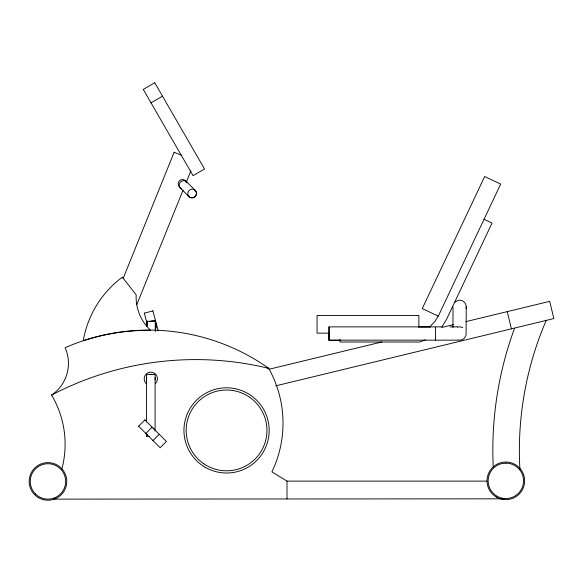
<?xml version="1.0" encoding="UTF-8"?>
<svg xmlns="http://www.w3.org/2000/svg" width="583" height="583" viewBox="0 0 583 583"><rect width="100%" height="100%" fill="white"/><g stroke="black" fill="none" stroke-linecap="round" stroke-linejoin="round"><path stroke-width="0.87" d="M329.009 333.359L329.023 326.874L441.528 326.874M457.917 340.151L329.023 340.151L329.038 333.658L329.038 340.297L339.896 340.297M466.094 308.32C466.728 305.456 465.307 302.358 462.713 300.974A6.479 6.311 0 0 0 457.655 300.5L454.747 302.337M435.421 327.136L435.486 340.151L435.384 339.335M61.696 469.286L62.672 465.781A96.355 96.355 0 0 0 51.596 395.07A38.318 38.318 0 0 0 65.114 347.73A207.3 207.3 0 0 1 268.69 368.325A112.22 112.22 0 0 1 271.904 471.866L287.004 481.113L486.769 481.113M514.563 328.244C498.217 372.457 490.952 420.008 493.254 467.085M123.079 278.608L174.12 152.272L174.477 152.418M136.765 304.712L183.047 190.167M186.108 182.588L190.874 170.797M441.907 326.903L446.658 319.127L492.045 223.07L484.043 219.288M138.623 426.195L144.883 419.935M145.852 433.424L152.112 427.164M152.994 440.566L159.254 434.306M429.897 326.735L434.882 321.503L438.722 315.199L500.68 184.075L484.67 176.511L422.26 308.582L438.27 316.146M151.004 102.819L162.504 96.18M425.35 339.94L419.629 342.01L339.955 342.01L339.955 339.35M144.336 313.188L152.884 310.892M150.261 321.634L155.391 320.256M268.952 369.272L381.916 341.944M441.929 327.427L453.406 324.651M465.759 321.656L549.689 301.353L553.85 318.566L275.759 385.844M53.417 499.121L504.018 498.822M450.003 326.874L457.64 326.874M418.623 327.019L430.385 327.019M328.739 333.155L317.057 333.155L317.057 315.447L418.864 315.447L418.864 326.961M146.391 374.373L155.246 374.373M146.391 436.346L149.27 436.346M462.713 327.682L461.087 327.056A6.471 6.296 8.3 0 0 457.655 327.136M174.12 152.272L181.845 155.391M545.797 320.242L546.213 320.41C526.041 367.108 516.961 418.507 519.919 469.293M186.757 181.881L195.254 190.386A4.424 4.314 -45 0 1 193.199 197.717A4.424 4.314 -45 0 1 187.915 192.441A4.424 4.314 -45 0 1 195.254 190.386M180.504 188.156L188.994 196.646M144.803 419.855L166.403 441.455L160.143 447.715L138.543 426.115M152.855 310.783L158.168 330.619M144.307 313.078L147.156 323.725M507.239 311.621L511.4 328.834M329.023 326.874L329.023 340.151M466.254 306.592L466.094 335.079L464.491 338.096L463.157 339.182A6.471 6.296 8.3 0 1 458.143 339.962M452.984 307.103L452.984 327.464M287.004 481.113L287.004 498.822M155.552 331.129L155.552 321.255L146.77 321.255L146.778 326.64M155.267 321.255L155.267 331.129M155.093 374.373L155.093 430.954M147.062 321.255L147.062 325.744M146.544 374.373L146.544 421.975M146.544 433.65L146.544 436.346M155.406 324.534A4.424 4.394 -90 0 1 155.406 326.823M146.77 325.678A4.424 4.394 -90 0 1 146.923 324.534M150.028 321.401A4.424 4.394 -90 0 1 152.301 321.401M155.362 322.552A4.424 4.394 -90 0 1 155.362 328.812M151.121 321.401A4.424 4.394 -90 0 1 153.395 321.401M155.093 377.653A4.424 4.424 0 0 1 155.093 379.941M146.544 379.941A4.424 4.424 0 0 1 146.544 377.653M149.671 374.526A4.424 4.424 0 0 1 151.966 374.526M146.122 383.497A6.639 6.639 0 0 1 146.122 374.104A6.639 6.639 0 0 1 155.515 374.104A6.639 6.639 0 0 1 155.515 383.497M147.688 435.049A4.424 4.424 0 0 1 146.989 434.131M153.03 428.082A4.424 4.424 0 0 1 154.655 429.707M180.387 187.821A4.424 4.424 0 0 1 179.469 180.861A4.424 4.424 0 0 1 186.436 181.779M181.4 188.834A4.424 4.314 -45 0 1 180.584 181.976A4.424 4.314 -45 0 1 187.449 182.792M194.307 189.65A4.424 4.314 -45 0 1 195.123 196.507A4.424 4.314 -45 0 1 188.258 195.699M121.351 332.099A210.565 210.565 0 0 0 83.26 340.727A100.371 100.371 0 0 1 122.343 277.151L136.174 294.86A45.357 45.357 0 0 0 150.618 330.335A210.565 210.565 0 0 0 122.16 331.997M51.596 395.07A310.192 310.192 0 0 1 268.69 368.325A294.947 294.947 0 0 0 266.97 367.88M154.757 82.764L143.258 89.403L193.053 175.658L204.553 169.019L154.757 82.764M505.84 463.128L501.256 463.725A17.709 17.709 0 0 0 492.271 492.212A17.709 17.709 0 0 0 521.887 488.314A17.709 17.709 0 0 0 505.84 463.128M35.446 493.947A17.709 17.709 0 0 0 65.063 486.003A17.709 17.709 0 0 0 43.382 464.323A17.709 17.709 0 0 0 35.446 493.947M38.558 497.714A18.816 18.816 0 0 0 66.775 481.427A18.816 18.816 0 0 0 38.558 465.132A18.816 18.816 0 0 0 38.558 497.714M496.432 497.124A18.816 18.816 0 0 0 524.649 480.829A18.816 18.816 0 0 0 496.432 464.542A18.816 18.816 0 0 0 496.432 497.124M203.897 463.849A40.395 40.395 0 0 0 266.846 433.315A40.395 40.395 0 0 0 208.925 394.072A40.395 40.395 0 0 0 203.897 463.849M205.252 467.311A42.603 42.603 0 0 0 269.164 430.414A42.603 42.603 0 0 0 205.252 393.51A42.603 42.603 0 0 0 205.252 467.311"/></g></svg>
